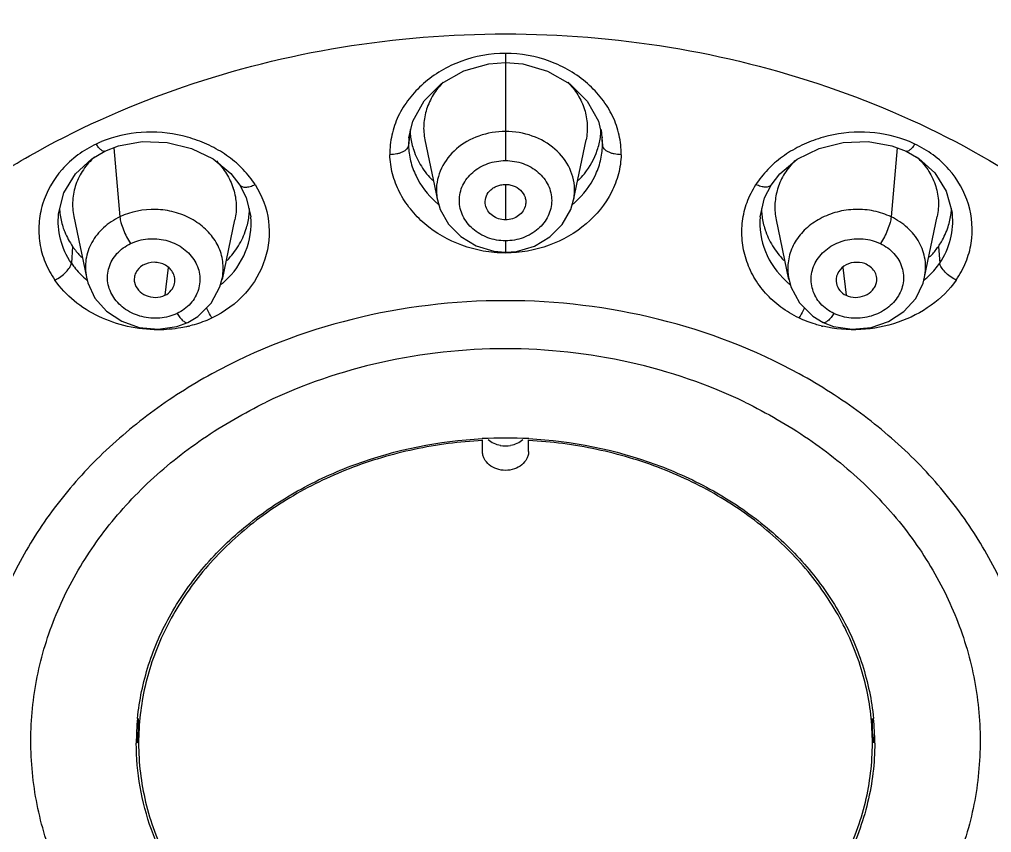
# Model space of a CAD drawing. Extents: x 0 to 1239, y 0 to 509.
# Drawn here: x 102.96 to 124.02, y 230.72 to 248.34 of the extents above; entities that cross this region are included whole.
import ezdxf

# ---------------------------------------------------------------- set-up
doc = ezdxf.new("R2010")
doc.units = 0
doc.header["$LTSCALE"] = 10
doc.header["$MEASUREMENT"] = 0
doc.layers.get('0').update_dxf_attribs({"linetype": 'CONTINUOUS'})

msp = doc.modelspace()

# ---------------------------------------------------------------- linework, layer by layer
at = {"color": 9, "linetype": 'Continuous'}
for p, q in [((113.487, 247.601), (113.487, 245.277)), ((111.418, 245.952), (111.386, 245.605)), ((115.557, 245.952), (115.589, 245.605)), ((111.392, 245.774), (111.386, 245.605)), ((115.589, 245.605), (115.583, 245.771)), ((105, 245.555), (105.132, 244.059)), ((121.975, 245.555), (121.843, 244.059)), ((113.487, 244.76), (113.487, 243.992)), ((113.487, 243.539), (113.487, 243.292)), ((104.108, 243.417), (104.08, 243.056)), ((113.487, 243.292), (113.487, 243.275)), ((122.867, 243.417), (122.895, 243.056)), ((106.181, 242.959), (106.108, 242.358)), ((120.793, 242.964), (120.867, 242.358))]:
    msp.add_line(p, q, dxfattribs=at)
at = {"color": 7, "linetype": 'Continuous'}
for p, q in [((115.5, 246.129), (115.583, 245.771)), ((111.392, 245.775), (111.392, 245.774)), ((111.741, 245.727), (112.012, 244.418)), ((114.962, 244.417), (115.233, 245.726)), ((115.583, 245.771), (115.583, 245.775)), ((104.803, 245.48), (104.803, 245.48)), ((122.171, 245.48), (122.171, 245.48)), ((107.733, 244.748), (107.733, 244.748)), ((119.101, 244.469), (119.241, 244.748)), ((119.242, 244.748), (119.241, 244.748)), ((114.9, 244.216), (114.964, 244.429)), ((119.008, 244.059), (119.101, 244.469)), ((103.804, 244.123), (103.807, 244.152)), ((123.171, 244.123), (123.168, 244.154)), ((104.135, 244.066), (104.408, 242.748)), ((107.355, 242.702), (107.624, 243.997)), ((119.351, 243.996), (119.62, 242.7)), ((122.567, 242.748), (122.839, 244.066)), ((107.3, 242.541), (107.349, 242.72)), ((106.602, 241.769), (106.602, 241.769)), ((120.373, 241.769), (120.373, 241.769)), ((112.987, 238.977), (112.987, 239.226)), ((113.987, 238.977), (113.987, 239.226)), ((105.537, 232.655), (105.537, 233.189)), ((121.437, 232.655), (121.437, 233.189))]:
    msp.add_line(p, q, dxfattribs=at)
for points in [[(111.392, 245.774), (111.476, 246.135), (111.723, 246.573), (112.104, 246.945), (112.586, 247.22), (113.123, 247.373), (113.487, 247.402)], [(113.487, 247.402), (113.865, 247.371), (114.4, 247.216), (114.879, 246.939), (115.257, 246.566), (115.5, 246.129)], [(104.803, 245.48), (105.103, 245.595), (105.614, 245.688), (106.154, 245.67), (106.68, 245.542), (107.153, 245.313), (107.536, 245), (107.733, 244.748)], [(119.242, 244.748), (119.429, 244.99), (119.809, 245.305), (120.281, 245.537), (120.806, 245.668), (121.345, 245.689), (121.858, 245.599), (122.171, 245.48)], [(103.807, 244.152), (103.92, 244.58), (104.167, 244.988), (104.523, 245.316), (104.803, 245.48)], [(122.171, 245.48), (122.44, 245.324), (122.79, 245.009), (123.039, 244.616), (123.168, 244.154)], [(107.733, 244.748), (107.869, 244.481), (107.966, 244.059)], [(112.011, 244.429), (112.074, 244.218), (112.254, 243.899), (112.518, 243.63), (112.852, 243.427), (113.236, 243.313), (113.487, 243.292)], [(113.487, 243.292), (113.726, 243.311), (114.114, 243.423), (114.451, 243.625), (114.717, 243.895), (114.9, 244.216)], [(104.408, 242.749), (104.437, 242.632), (104.592, 242.3), (104.843, 242.015), (105.171, 241.799), (105.552, 241.664), (105.961, 241.622), (106.368, 241.681), (106.602, 241.769)], [(119.626, 242.72), (119.673, 242.545), (119.858, 242.192), (120.147, 241.903), (120.373, 241.769)], [(120.373, 241.769), (120.592, 241.685), (120.998, 241.622), (121.407, 241.661), (121.789, 241.792), (122.12, 242.005), (122.375, 242.289), (122.535, 242.621), (122.568, 242.749)], [(106.602, 241.769), (106.819, 241.897), (107.112, 242.186), (107.3, 242.541)]]:
    msp.add_lwpolyline(points, dxfattribs=at)
for centre, radius, start, end in [((112.845, 245.983), 1.427, 181.2159, 182.7526), ((112.877, 245.984), 1.459, 182.7671, 187.9505), ((114.091, 245.985), 1.466, 351.9427, 357.2383), ((114.12, 245.983), 1.437, 357.2516, 358.7837), ((112.949, 245.996), 1.532, 188.0009, 198.7685), ((114.031, 245.994), 1.527, 341.2572, 351.902), ((106.285, 244.259), 1.369, 16.8972, 17.8783), ((120.728, 244.252), 1.406, 162.2655, 164.4108), ((105.369, 244.314), 1.547, 182.4621, 185.8101), ((105.366, 244.314), 1.543, 185.8112, 186.8812), ((105.359, 244.313), 1.537, 186.8738, 197.8332), ((106.357, 244.279), 1.586, 352.3029, 357.0528), ((106.369, 244.278), 1.574, 357.0578, 358.7118), ((120.598, 244.277), 1.566, 181.245, 182.8586), ((120.612, 244.278), 1.58, 182.8643, 187.699), ((121.607, 244.315), 1.545, 342.1553, 353.0869), ((121.609, 244.315), 1.544, 353.0908, 357.3987), ((106.324, 244.284), 1.619, 342.0155, 352.2733), ((120.648, 244.283), 1.616, 187.73, 197.9698), ((113.487, 229.607), 9.659, 87.012, 92.9879), ((113.487, 239.699), 0.602, 259.3018, 280.6982), ((110.956, 232.655), 5.469, 174.394, 179.9972), ((116.015, 232.655), 5.473, 0.006, 5.6076), ((110.965, 233.19), 5.477, 182.88, 184.443), ((110.977, 233.191), 5.49, 184.4429, 185.5437), ((115.998, 233.191), 5.49, 354.4566, 355.5742), ((116.011, 233.19), 5.477, 355.5741, 357.1877)]:
    msp.add_arc(centre, radius, start, end, dxfattribs=at)
at = {"color": 9, "linetype": 'Continuous'}
for centre, radius, start, end in [((105.676, 243.42), 2.456, 112.6087, 115.533), ((121.303, 243.43), 2.446, 64.4451, 67.3816), ((106.164, 243.521), 2.265, 33.097, 38.2531), ((120.818, 243.515), 2.274, 141.7301, 146.8654), ((113.022, 244.637), 1.032, 181.0232, 191.5939), ((113.949, 244.637), 1.036, 348.4511, 358.3334), ((113.382, 245.917), 2.083, 227.4323, 229.3903), ((113.592, 245.919), 2.085, 310.5374, 312.5187), ((113.393, 245.93), 2.1, 229.3883, 229.9111), ((113.58, 245.933), 2.103, 310.0647, 310.5395), ((105.71, 244.217), 2.003, 228.3133, 229.6189), ((105.719, 244.228), 2.018, 229.6181, 230.0306), ((106.217, 242.942), 1.154, 348.9053, 354.6654), ((106.172, 244.019), 1.833, 310.1853, 312.1416), ((120.801, 244.018), 1.831, 227.5847, 229.7989), ((120.757, 242.942), 1.153, 184.4734, 191.0932), ((121.257, 244.226), 2.015, 309.9747, 310.3592), ((121.266, 244.215), 2.001, 310.3583, 311.7214), ((106.161, 244.032), 1.85, 308.7466, 310.1844), ((120.812, 244.032), 1.849, 229.7998, 231.2693), ((106, 244.276), 2.661, 283.3637, 284.1524), ((120.974, 244.275), 2.66, 255.8688, 256.6553)]:
    msp.add_arc(centre, radius, start, end, dxfattribs=at)
for points, start_tangent, end_tangent in [([(73.084, 234.422), (72.925, 237.897), (73.202, 241.367), (73.913, 244.794), (75.05, 248.142), (78.548, 254.458), (83.546, 260.042), (86.542, 262.484), (89.828, 264.655), (97.127, 268.1), (105.128, 270.227), (113.487, 270.953)], (-0.108187, 0.994131), (0.999999, 0.001328)), ([(153.884, 234.41), (154.047, 237.885), (153.773, 241.354), (153.06, 244.792), (151.926, 248.143), (150.382, 251.364), (148.429, 254.452), (143.437, 260.041), (140.446, 262.478), (137.146, 264.659), (133.609, 266.538), (129.862, 268.1), (121.852, 270.234), (113.487, 270.953)], (0.108919, 0.994051), (-1, -0.000266)), ([(113.487, 268.538), (106.287, 267.983), (99.335, 266.337), (92.872, 263.657), (89.894, 261.957), (87.119, 260.035), (82.277, 255.597), (78.511, 250.495), (75.952, 244.906), (74.688, 239.022), (74.763, 233.047), (76.174, 227.186), (78.872, 221.641), (82.765, 216.605), (87.717, 212.251), (93.559, 208.728), (100.088, 206.159), (107.079, 204.632)], (-1, 0), (0.990632, -0.136562)), ([(119.895, 204.632), (126.887, 206.159), (133.416, 208.728), (139.258, 212.251), (144.21, 216.605), (148.103, 221.641), (150.801, 227.186), (152.212, 233.047), (152.287, 239.022), (151.023, 244.906), (148.464, 250.495), (144.698, 255.597), (139.855, 260.035), (137.081, 261.957), (134.103, 263.657), (127.639, 266.337), (120.688, 267.983), (113.487, 268.538)], (0.990632, 0.136562), (-1, 0)), ([(113.487, 268.129), (106.359, 267.58), (99.476, 265.951), (93.076, 263.298), (90.128, 261.615), (87.381, 259.713), (82.585, 255.32), (78.855, 250.27), (76.319, 244.737), (75.066, 238.912), (75.137, 232.996), (76.53, 227.193), (79.198, 221.703), (83.048, 216.715), (87.948, 212.401), (93.729, 208.91), (100.191, 206.363), (107.111, 204.847)], (-1, 0), (0.990541, -0.137215)), ([(119.824, 204.842), (126.749, 206.353), (133.216, 208.896), (139.002, 212.384), (143.908, 216.696), (147.764, 221.683), (150.438, 227.174), (151.836, 232.978), (151.911, 238.896), (150.66, 244.724), (148.126, 250.259), (144.397, 255.312), (139.601, 259.708), (136.854, 261.611), (133.905, 263.295), (127.503, 265.949), (120.619, 267.579), (113.487, 268.129)], (0.990658, 0.136371), (-1, 0)), ([(113.487, 267.018), (106.381, 266.455), (99.533, 264.786), (93.194, 262.073), (87.594, 258.413), (82.938, 253.941), (79.395, 248.819), (78.083, 246.072), (77.094, 243.235), (76.438, 240.332), (76.119, 237.39)], (-1, 0), (-0.050045, -0.998747)), ([(150.855, 237.389), (150.537, 240.331), (149.881, 243.234), (148.892, 246.072), (147.58, 248.819), (144.037, 253.941), (139.381, 258.413), (133.781, 262.073), (127.442, 264.786), (120.594, 266.455), (113.487, 267.018)], (-0.050016, 0.998748), (-1, 0)), ([(76.628, 237.817), (77.036, 240.658), (77.764, 243.455), (78.805, 246.184), (80.151, 248.82), (83.706, 253.722), (88.305, 257.992), (93.785, 261.478), (99.956, 264.059), (106.601, 265.645), (113.487, 266.18)], (0.086035, 0.996292), (1, 0)), ([(113.487, 266.18), (120.374, 265.645), (127.019, 264.059), (133.19, 261.478), (138.671, 257.991), (143.269, 253.722), (146.824, 248.819), (148.17, 246.183), (149.212, 243.454), (149.939, 240.657), (150.347, 237.816)], (1, 0), (0.085984, -0.996297)), ([(113.487, 217.897), (109.931, 218.187), (106.512, 219.044), (103.36, 220.436), (101.924, 221.316), (100.598, 222.309), (98.331, 224.592), (96.647, 227.196), (95.609, 230.022), (95.259, 232.96), (95.609, 235.899), (96.647, 238.725), (98.331, 241.329), (100.598, 243.611), (101.924, 244.604), (103.36, 245.485), (106.512, 246.877), (109.931, 247.734), (113.487, 248.023)], (-1, 0), (1, 0)), ([(113.487, 248.023), (117.044, 247.734), (120.463, 246.877), (123.614, 245.485), (126.376, 243.612), (128.643, 241.329), (130.328, 238.725), (131.365, 235.899), (131.715, 232.96)], (1, 0), (0, -1)), ([(113.487, 247.601), (112.522, 247.427), (111.709, 246.946), (111.398, 246.614), (111.165, 246.238), (111.025, 245.829), (110.982, 245.405)], (-1, -0.000601), (0.011516, -0.999934)), ([(115.992, 245.405), (115.95, 245.829), (115.809, 246.238), (115.577, 246.614), (115.265, 246.946), (114.453, 247.427), (113.487, 247.601)], (0.008644, 0.999963), (-1, -0.000845)), ([(107.943, 244.924), (107.656, 245.226), (107.309, 245.479), (106.916, 245.676), (106.491, 245.812), (105.595, 245.888), (104.731, 245.688)], (-0.619077, 0.785331), (-0.923088, -0.384589)), ([(113.487, 245.909), (112.91, 245.81), (112.422, 245.53), (112.1, 245.11), (111.99, 244.618)], (-1, 0.00048), (0.016905, -0.999857)), ([(114.984, 244.607), (114.879, 245.103), (114.558, 245.526), (114.068, 245.809), (113.487, 245.909)], (0.028352, 0.999598), (-1, -0.000145)), ([(122.243, 245.688), (121.38, 245.887), (120.483, 245.812), (120.058, 245.676), (119.666, 245.479), (119.319, 245.226), (119.032, 244.923)], (-0.923022, 0.384748), (-0.61931, -0.785147)), ([(104.617, 245.637), (103.881, 245.086), (103.457, 244.331), (103.38, 243.914), (103.397, 243.489), (103.513, 243.075), (103.723, 242.688)], (-0.902986, -0.42967), (0.562522, -0.826782)), ([(104.803, 245.48), (104.769, 245.48), (104.724, 245.508), (104.672, 245.562), (104.617, 245.637)], (-0.903442, -0.42871), (-0.551628, 0.83409)), ([(111.386, 245.605), (111.26, 245.464), (111.2, 245.44), (111.132, 245.421), (110.982, 245.405)], (-0.10414, -0.994563), (-0.999945, -0.010461)), ([(111.386, 245.605), (111.43, 245.269), (111.548, 244.946), (111.973, 244.383)], (0.020208, -0.999796), (0.736452, -0.67649)), ([(115.001, 244.382), (115.427, 244.946), (115.544, 245.269), (115.589, 245.605)], (0.737029, 0.675861), (0.020218, 0.999796)), ([(115.992, 245.405), (115.843, 245.421), (115.775, 245.44), (115.715, 245.464), (115.589, 245.605)], (-0.999945, 0.01046), (-0.104144, 0.994562)), ([(122.358, 245.637), (122.303, 245.562), (122.251, 245.508), (122.206, 245.48), (122.171, 245.48)], (-0.551583, -0.83412), (-0.903425, 0.428746)), ([(123.252, 242.688), (123.461, 243.075), (123.577, 243.49), (123.517, 244.331), (123.093, 245.087), (122.358, 245.637)], (0.561057, 0.827777), (-0.902935, 0.429778)), ([(113.487, 243.275), (113.004, 243.318), (112.541, 243.443), (111.739, 243.908), (111.428, 244.229), (111.191, 244.593), (111.04, 244.99), (110.982, 245.405)], (-0.999986, 0.005342), (-0.024244, 0.999706)), ([(115.992, 245.405), (115.935, 244.99), (115.783, 244.593), (115.235, 243.908), (114.434, 243.443), (113.487, 243.275)], (-0.018282, -0.999833), (-1, 0.000282)), ([(113.487, 243.539), (113.104, 243.607), (112.781, 243.798), (112.564, 244.079), (112.487, 244.41), (112.562, 244.742), (112.778, 245.023), (113.103, 245.211), (113.487, 245.277)], (-1, 0), (1, 0.00002)), ([(113.487, 245.277), (113.871, 245.211), (114.196, 245.023), (114.413, 244.742), (114.488, 244.41), (114.411, 244.079), (114.194, 243.798), (113.871, 243.607), (113.487, 243.539)], (1, 0.00002), (-1, 0)), ([(108.062, 244.758), (108.352, 243.965), (108.275, 243.141), (107.851, 242.405), (107.129, 241.867)], (0.540615, -0.84127), (-0.902657, -0.430361)), ([(107.733, 244.748), (107.78, 244.713), (107.855, 244.702), (107.953, 244.718), (108.062, 244.758)], (0.536522, -0.843886), (0.907659, 0.419708)), ([(119.846, 241.867), (119.452, 242.104), (119.123, 242.404), (118.87, 242.755), (118.7, 243.141), (118.616, 243.549), (118.623, 243.964), (118.722, 244.373), (118.913, 244.758)], (-0.900054, 0.435779), (0.536025, 0.844202)), ([(119.241, 244.748), (119.195, 244.713), (119.119, 244.702), (119.022, 244.718), (118.913, 244.758)], (-0.536458, -0.843927), (-0.907659, 0.419709)), ([(107.365, 242.835), (107.345, 243.178), (107.218, 243.505), (106.988, 243.79), (106.677, 244.014), (106.309, 244.162), (105.909, 244.219), (105.132, 244.059)], (0.092836, 0.995681), (-0.90248, -0.430731)), ([(121.843, 244.059), (121.47, 244.183), (121.07, 244.219), (120.672, 244.163), (120.306, 244.019), (119.995, 243.798), (119.764, 243.516), (119.633, 243.192), (119.608, 242.852)], (-0.902344, 0.431017), (0.077811, -0.996968)), ([(104.08, 243.056), (103.845, 243.573), (103.804, 244.123)], (-0.565708, 0.824606), (0.096585, 0.995325)), ([(105.132, 244.059), (104.778, 243.821), (104.524, 243.504), (104.443, 243.324), (104.397, 243.135), (104.408, 242.749)], (-0.902739, -0.430189), (0.201075, -0.979576)), ([(105.132, 244.059), (105.155, 243.935), (105.208, 243.779), (105.364, 243.479)], (0.088123, -0.99611), (0.552999, -0.833182)), ([(107.402, 242.66), (107.855, 243.306), (107.97, 244.059)], (0.741479, 0.670976), (-0.085278, 0.996357)), ([(119.005, 244.059), (119.118, 243.31), (119.566, 242.666)], (-0.085256, -0.996359), (0.738263, -0.674513)), ([(121.843, 244.059), (121.819, 243.935), (121.767, 243.779), (121.611, 243.479)], (-0.088111, -0.996111), (-0.552958, -0.833209)), ([(122.568, 242.749), (122.578, 243.135), (122.451, 243.504), (122.198, 243.822), (121.843, 244.059)], (0.201811, 0.979425), (-0.902602, 0.430475)), ([(122.895, 243.056), (123.13, 243.573), (123.171, 244.123)], (0.565164, 0.824979), (-0.096877, 0.995296)), ([(105.364, 243.479), (105.735, 243.58), (106.125, 243.55), (106.475, 243.394), (106.732, 243.136), (106.857, 242.816), (106.832, 242.481), (106.662, 242.181), (106.37, 241.963)], (0.902532, 0.430622), (-0.902541, -0.430603)), ([(120.605, 241.963), (120.312, 242.181), (120.143, 242.481), (120.118, 242.816), (120.242, 243.136), (120.499, 243.394), (120.85, 243.55), (121.24, 243.58), (121.611, 243.479)], (-0.902541, 0.430603), (0.902551, -0.430584)), ([(106.37, 241.963), (105.998, 241.864), (105.608, 241.897), (105.424, 241.96), (105.257, 242.053), (104.999, 242.309), (104.872, 242.629), (104.897, 242.964), (105.069, 243.262), (105.364, 243.479)], (-0.902541, -0.430603), (0.902532, 0.430623)), ([(121.611, 243.479), (121.905, 243.262), (122.078, 242.964), (122.103, 242.629), (121.976, 242.309), (121.717, 242.053), (121.367, 241.897), (120.977, 241.864), (120.605, 241.963)], (0.902551, -0.430584), (-0.902541, 0.430603)), ([(103.723, 242.688), (103.964, 242.862), (104.044, 242.964), (104.08, 243.056)], (0.897238, 0.441547), (0.140372, 0.990099)), ([(104.08, 243.056), (104.145, 242.967), (104.378, 242.721)], (0.566097, -0.824338), (0.74678, -0.665071)), ([(122.598, 242.721), (122.681, 242.8), (122.895, 243.056)], (0.746377, 0.665523), (0.566107, 0.824332)), ([(123.252, 242.688), (123.011, 242.863), (122.931, 242.964), (122.895, 243.056)], (-0.89724, 0.441544), (-0.140394, 0.990096)), ([(105.957, 241.611), (105.297, 241.685), (104.678, 241.898), (104.139, 242.239), (103.723, 242.688)], (-1, -0.000067), (-0.571427, 0.820653)), ([(123.252, 242.688), (122.71, 242.143), (121.994, 241.775), (121.183, 241.616), (120.36, 241.687)], (-0.571096, -0.820883), (-0.972997, 0.23082)), ([(107.129, 241.867), (107.097, 241.918), (107.011, 242.087)], (-0.557446, 0.830213), (-0.389012, 0.921233)), ([(119.964, 242.088), (119.938, 242.03), (119.846, 241.867)], (-0.388765, -0.921337), (-0.557515, -0.830167)), ([(106.37, 241.963), (106.434, 241.875), (106.499, 241.807), (106.53, 241.784), (106.558, 241.77), (106.602, 241.769)], (0.552982, -0.833193), (0.902664, 0.430347)), ([(107.129, 241.867), (107.014, 241.816), (106.65, 241.696)], (-0.90279, -0.430081), (-0.969646, -0.244512)), ([(120.325, 241.696), (120.201, 241.73), (119.846, 241.867)], (-0.969737, 0.244153), (-0.902833, 0.429991)), ([(120.605, 241.963), (120.541, 241.875), (120.475, 241.807), (120.445, 241.784), (120.417, 241.77), (120.373, 241.769)], (-0.552982, -0.833193), (-0.902688, 0.430296)), ([(106.615, 241.687), (106.453, 241.654), (105.957, 241.611)], (-0.97292, -0.231141), (-1, -0.000067)), ([(131.715, 232.96), (131.365, 230.022), (130.328, 227.197), (128.644, 224.592), (126.377, 222.31), (123.615, 220.436), (120.463, 219.044), (117.044, 218.187), (113.487, 217.897)], (0, -1), (-1, 0))]:
    msp.add_spline(points, degree=3, dxfattribs=dict(at, start_tangent=start_tangent, end_tangent=end_tangent))
at = {"color": 7, "linetype": 'Continuous'}
for points, start_tangent, end_tangent in [([(75.787, 236.269), (76.512, 242.347), (78.657, 248.191), (82.141, 253.577), (86.83, 258.298), (92.543, 262.172), (99.06, 265.051), (106.132, 266.824), (113.487, 267.423)], (0.000029, 1), (1, 0)), ([(113.487, 267.423), (120.843, 266.824), (127.915, 265.051), (134.433, 262.172), (140.145, 258.298), (144.834, 253.577), (148.318, 248.19), (150.463, 242.346), (151.187, 236.268)], (1, 0), (-0.000029, -1)), ([(112.138, 246.977), (111.921, 246.7), (111.778, 246.39), (111.716, 246.06), (111.741, 245.727)], (-0.701949, -0.712227), (0.202841, -0.979212)), ([(114.838, 246.976), (115.056, 246.699), (115.198, 246.388), (115.258, 246.059), (115.234, 245.725)], (0.702619, -0.711566), (-0.198225, -0.980156)), ([(111.498, 245.503), (111.664, 245.155), (111.91, 244.843)], (0.321091, -0.947048), (0.697789, -0.716303)), ([(115.065, 244.844), (115.197, 244.994), (115.477, 245.503)], (0.697547, 0.716539), (0.320837, 0.947134)), ([(104.584, 245.359), (104.34, 245.08), (104.179, 244.761), (104.11, 244.416), (104.135, 244.066)], (-0.741548, -0.6709), (0.20217, -0.97935)), ([(107.223, 245.27), (107.443, 244.991), (107.588, 244.679)], (0.702841, -0.711347), (0.306988, -0.951713)), ([(119.759, 245.276), (119.534, 244.996), (119.389, 244.681)], (-0.709182, -0.705026), (-0.304599, -0.952481)), ([(122.393, 245.359), (122.636, 245.081), (122.796, 244.761), (122.866, 244.416), (122.841, 244.066)], (0.742572, -0.669766), (-0.203253, -0.979126)), ([(113.054, 244.315), (113.061, 244.473), (113.141, 244.615), (113.205, 244.672), (113.281, 244.716), (113.366, 244.745), (113.411, 244.755), (113.457, 244.76)], (-0.202615, 0.979258), (1, 0.000019)), ([(113.457, 244.76), (113.556, 244.756), (113.652, 244.733), (113.814, 244.635), (113.91, 244.486), (113.927, 244.401), (113.92, 244.315)], (1, 0.000019), (-0.202419, -0.979299)), ([(107.595, 244.656), (107.652, 244.327), (107.624, 243.997)], (0.290646, -0.956831), (-0.206853, -0.978372)), ([(119.374, 244.63), (119.324, 244.313), (119.351, 243.996)], (-0.268728, -0.963216), (0.203563, -0.979062)), ([(113.487, 243.992), (113.336, 244.017), (113.204, 244.087), (113.107, 244.19), (113.054, 244.315)], (-1, 0), (-0.202615, 0.979258)), ([(113.92, 244.315), (113.868, 244.19), (113.771, 244.087), (113.639, 244.017), (113.487, 243.992)], (-0.202419, -0.979299), (-1, 0)), ([(103.896, 243.842), (103.937, 243.732), (104.108, 243.417)], (0.306267, -0.951946), (0.570568, -0.82125)), ([(107.455, 243.116), (107.701, 243.431), (107.864, 243.784)], (0.701281, 0.712885), (0.308554, 0.951207)), ([(119.11, 243.785), (119.273, 243.431), (119.52, 243.115)], (0.308273, -0.951298), (0.701402, -0.712766)), ([(122.867, 243.417), (122.932, 243.519), (123.078, 243.842)], (0.57055, 0.821263), (0.306398, 0.951904)), ([(104.108, 243.417), (104.152, 243.356), (104.304, 243.182)], (0.570559, -0.821256), (0.703395, -0.710799)), ([(122.671, 243.182), (122.724, 243.238), (122.867, 243.417)], (0.70316, 0.711032), (0.570566, 0.821252)), ([(106.316, 242.615), (106.32, 242.727), (106.287, 242.837), (106.219, 242.933), (106.121, 243.01), (106.003, 243.058), (105.873, 243.073), (105.626, 243.009)], (0.202018, 0.979382), (-0.895569, -0.444922)), ([(121.274, 243.045), (121.037, 243.069), (120.818, 242.987), (120.679, 242.819), (120.659, 242.615)], (-0.9597, 0.281025), (0.203284, -0.97912)), ([(105.626, 243.009), (105.477, 242.846), (105.445, 242.745), (105.449, 242.64)], (-0.817915, -0.575339), (0.204591, -0.978847)), ([(121.525, 242.638), (121.527, 242.763), (121.481, 242.879), (121.391, 242.975), (121.274, 243.045)], (0.202906, 0.979198), (-0.909255, 0.41624)), ([(105.449, 242.64), (105.534, 242.473), (105.698, 242.357), (105.904, 242.314), (106.108, 242.358)], (0.204591, -0.978847), (0.902541, 0.430603)), ([(106.108, 242.358), (106.245, 242.467), (106.316, 242.615)], (0.902541, 0.430603), (0.202018, 0.979382)), ([(120.659, 242.615), (120.73, 242.466), (120.867, 242.358)], (0.203284, -0.97912), (0.902541, -0.430603)), ([(120.867, 242.358), (121.07, 242.314), (121.275, 242.356), (121.44, 242.472), (121.494, 242.551), (121.525, 242.638)], (0.902541, -0.430603), (0.202906, 0.979198)), ([(113.487, 242.242), (110.165, 241.837), (107.126, 240.656), (105.794, 239.804), (104.628, 238.801), (103.651, 237.668), (102.885, 236.429), (102.346, 235.111), (102.045, 233.742), (101.99, 232.351), (102.18, 230.969), (102.613, 229.624), (103.278, 228.346), (104.162, 227.162), (105.246, 226.097)], (-1, 0), (0.76261, -0.646859)), ([(121.729, 226.097), (122.813, 227.162), (123.697, 228.346), (124.362, 229.624), (124.795, 230.969), (124.985, 232.351), (124.929, 233.742), (124.629, 235.111), (124.09, 236.429), (123.323, 237.668), (122.347, 238.801), (121.18, 239.804), (119.849, 240.656), (116.81, 241.837), (113.487, 242.242)], (0.76261, 0.646859), (-1, 0)), ([(113.487, 241.2), (110.797, 240.905), (108.3, 240.041)], (-1, 0), (-0.900578, -0.434695)), ([(118.675, 240.041), (116.178, 240.905), (113.487, 241.2)], (-0.900578, 0.434694), (-1, 0)), ([(113.487, 224.204), (111.815, 224.317), (110.188, 224.653), (108.648, 225.203), (107.237, 225.953), (105.992, 226.883), (104.947, 227.967), (104.129, 229.178), (103.56, 230.482), (103.255, 231.845), (103.223, 233.231), (103.463, 234.603), (103.971, 235.925), (104.731, 237.16), (105.725, 238.278), (106.925, 239.246), (108.3, 240.041)], (-1, 0), (0.900579, 0.434692)), ([(118.675, 240.041), (120.05, 239.246), (121.25, 238.278), (122.244, 237.161), (123.004, 235.925), (123.512, 234.603), (123.752, 233.231), (123.72, 231.845), (123.415, 230.482), (122.846, 229.178), (122.028, 227.967), (120.983, 226.883), (119.738, 225.953), (118.327, 225.203), (116.787, 224.653), (115.159, 224.317), (113.487, 224.204)], (0.90058, -0.43469), (-1, 0)), ([(105.514, 233.189), (105.755, 234.35), (106.241, 235.457), (106.958, 236.475), (107.881, 237.372), (108.983, 238.119), (110.227, 238.692), (112.984, 239.253)], (0.09764, 0.995222), (0.998642, 0.052103)), ([(112.987, 239.212), (111.51, 239.018), (110.102, 238.6), (108.814, 237.97), (107.692, 237.152), (106.775, 236.175), (106.096, 235.074), (105.853, 234.488), (105.678, 233.886), (105.573, 233.274), (105.537, 232.655)], (-0.998647, -0.052005), (0.000001, -1)), ([(113.115, 239.235), (113.233, 239.155), (113.376, 239.108)], (0.734344, -0.678777), (0.982521, -0.186153)), ([(113.599, 239.108), (113.742, 239.155), (113.86, 239.235)], (0.982521, 0.186153), (0.734569, 0.678534)), ([(121.437, 232.655), (121.402, 233.274), (121.297, 233.886), (121.122, 234.488), (120.879, 235.074), (120.2, 236.175), (119.283, 237.152), (118.161, 237.97), (116.873, 238.6), (115.465, 239.018), (113.987, 239.212)], (-0.000001, 1), (-0.998647, 0.052005)), ([(113.991, 239.253), (116.747, 238.692), (117.992, 238.119), (119.093, 237.372), (120.017, 236.475), (120.733, 235.457), (121.22, 234.35), (121.461, 233.19)], (0.998642, -0.052105), (0.09767, -0.995219)), ([(113.987, 238.977), (113.978, 238.896), (113.949, 238.819), (113.841, 238.685), (113.679, 238.595), (113.487, 238.564), (113.296, 238.595), (113.134, 238.685), (113.025, 238.819), (112.997, 238.896), (112.987, 238.977)], (0, -1), (0, 1)), ([(106.773, 229.061), (106.22, 229.892), (105.816, 230.781), (105.57, 231.709), (105.487, 232.655)], (-0.61697, 0.786987), (-0.000057, 1)), ([(105.537, 232.655), (105.576, 232.011), (105.69, 231.374), (105.88, 230.748), (106.143, 230.141), (106.476, 229.558), (106.877, 229.006), (107.342, 228.488), (107.866, 228.01), (109.071, 227.193), (110.445, 226.586), (111.18, 226.369), (111.936, 226.212), (113.487, 226.086), (115.038, 226.212), (115.795, 226.369), (116.53, 226.586), (117.904, 227.193), (119.109, 228.01), (119.633, 228.488), (120.098, 229.006), (120.499, 229.559), (120.832, 230.141), (121.095, 230.748), (121.285, 231.374), (121.399, 232.011), (121.437, 232.655)], (0.000001, -1), (-0.000001, 1)), ([(121.487, 232.655), (121.334, 231.366), (120.878, 230.126), (120.139, 228.983), (119.144, 227.981), (117.932, 227.159), (116.549, 226.548), (113.487, 226.044)], (-0.000001, -1), (-1, 0))]:
    msp.add_spline(points, degree=3, dxfattribs=dict(at, start_tangent=start_tangent, end_tangent=end_tangent))

doc.saveas('drawing.dxf')
